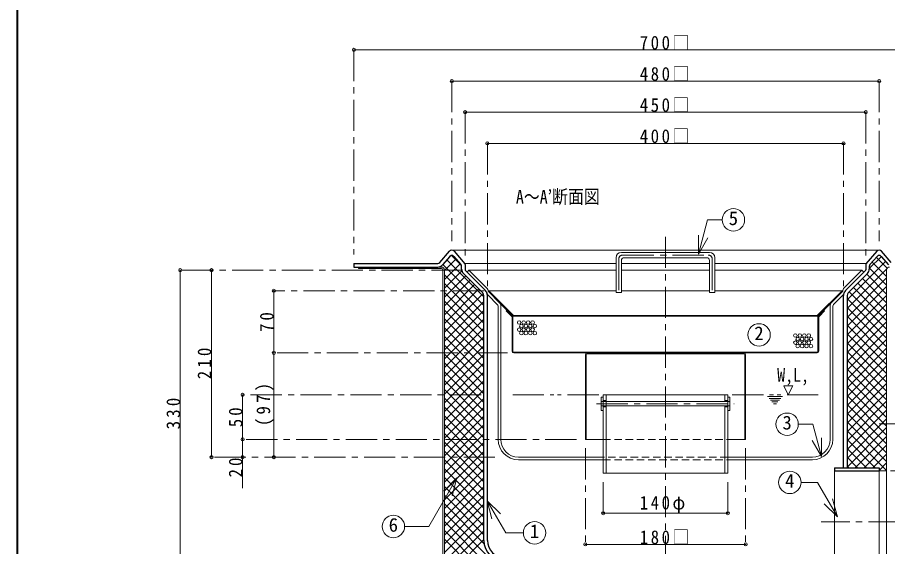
# Model space of a CAD drawing. Units: millimetres at full size, sheet at 1:7. Extents: x -1462 to 1373, y -937 to 1030.
# Drawn here: x -1462 to -485, y -506 to 88 of the extents above; entities that cross this region are included whole.
import ezdxf
from ezdxf.enums import TextEntityAlignment as Align

# ---------------------------------------------------------------- set-up
doc = ezdxf.new("R2010")
doc.units = ezdxf.units.MM
doc.header["$LTSCALE"] = 7
doc.header["$PDMODE"] = 32
doc.header["$PDSIZE"] = 3.5
for name, pattern in [('CHAIN1', [8, 5, -1, 1, -1]), ('DASHED1', [1.8, 1.2, -0.6]), ('DOUBLE_CHAIN1', [8.8, 5, -1, 0.6, -0.6, 0.6, -1])]:
    doc.linetypes.add(name, pattern=pattern)
doc.layers.add('0-0_ﾚｲﾔ1', color=4, linetype='Continuous', lineweight=9)
doc.styles.add('ＭＳ ゴシック', font='')
doc.styles.get('ＭＳ ゴシック').set_extended_font_data('MS Gothic')

msp = doc.modelspace()

# ---------------------------------------------------------------- linework, layer by layer
at = {"layer": '0-0_ﾚｲﾔ1', "color": 1, "lineweight": 40}
msp.add_line((-1462.245, -937.045), (-1462.245, 1029.955), dxfattribs=at)
at = {"layer": '0-0_ﾚｲﾔ1', "linetype": 'CHAIN1'}
for p, q in [((-1084.245, 51.494), (-1084.245, -178.506)), ((-974.245, 16.494), (-974.245, -163.506)), ((-494.245, 16.494), (-494.245, -163.506)), ((-959.245, -18.506), (-959.245, -183.506)), ((-509.245, -18.506), (-509.245, -183.506)), ((-934.245, -53.506), (-934.245, -213.884)), ((-534.245, -53.506), (-534.245, -213.884)), ((-734.245, -158.506), (-734.245, -628.506)), ((-786.745, -183.506), (-786.745, -221.006)), ((-782.245, -179.006), (-686.245, -179.006)), ((-681.745, -183.506), (-681.745, -221.006)), ((-962.124, -196.006), (-1279.245, -196.006)), ((-937.831, -219.006), (-1174.245, -219.006)), ((-911.547, -289.006), (-1174.245, -289.006)), ((-941.245, -336.006), (-1209.245, -336.006)), ((-811.545, -346.006), (-656.945, -346.006)), ((-472.645, -368.506), (-494.245, -368.506)), ((-834.245, -386.006), (-1209.245, -386.006)), ((-824.245, -396.006), (-824.245, -504.006)), ((-644.245, -396.006), (-644.245, -504.006)), ((-925.745, -406.006), (-1244.245, -406.006)), ((-804.245, -434.006), (-804.245, -469.006)), ((-664.245, -434.006), (-664.245, -469.006)), ((200.755, -478.506), (-559.245, -478.506))]:
    msp.add_line(p, q, dxfattribs=at)
at = {"layer": '0-0_ﾚｲﾔ1'}
for p, q in [((-1084.245, 51.494), (-384.245, 51.494)), ((-974.245, 16.494), (-494.245, 16.494)), ((-959.245, -18.506), (-509.245, -18.506)), ((-934.245, -53.506), (-534.245, -53.506)), ((-982.645, -196.49), (-969.486, -183.33)), ((-979.794, -184.251), (-938.245, -225.8)), ((-976.732, -180.677), (-976.027, -179.972)), ((-974.722, -179.424), (-963.414, -190.731)), ((-789.745, -182.006), (-789.745, -221.006)), ((-783.745, -176.006), (-684.745, -176.006)), ((-783.745, -185.006), (-783.745, -221.006)), ((-780.745, -182.006), (-687.745, -182.006)), ((-684.745, -185.006), (-684.745, -221.006)), ((-678.745, -182.006), (-678.745, -221.006)), ((-505.245, -194.265), (-491.712, -180.732)), ((-497.452, -181.518), (-485.196, -193.774)), ((-988.561, -192.506), (-988.339, -192.284)), ((-984.361, -189.583), (-938.245, -235.699)), ((-982.645, -206.389), (-964.918, -188.662)), ((-789.745, -188.506), (-959.785, -188.506)), ((-684.745, -188.506), (-783.745, -188.506)), ((-508.705, -188.506), (-678.745, -188.506)), ((-530.245, -229.165), (-487.144, -186.064)), ((-530.245, -239.064), (-485.555, -194.374)), ((-505.245, -193.523), (-485.845, -212.923)), ((-502.02, -186.85), (-485.845, -203.024)), ((-1279.245, -196.006), (-1279.245, -518.506)), ((-1244.245, -406.006), (-1244.245, -196.006)), ((-982.645, -216.289), (-962.991, -196.634)), ((-982.645, -201.199), (-938.245, -245.599)), ((-982.645, -226.188), (-958.682, -202.225)), ((-955.003, -196.006), (-789.745, -196.006)), ((-783.745, -196.006), (-684.745, -196.006)), ((-678.745, -196.006), (-513.488, -196.006)), ((-530.245, -248.964), (-485.845, -204.564)), ((-508.126, -200.543), (-485.845, -222.823)), ((-982.645, -236.088), (-953.733, -207.175)), ((-982.645, -211.098), (-938.245, -255.498)), ((-982.645, -245.987), (-948.783, -212.125)), ((-530.245, -258.863), (-485.845, -214.463)), ((-518.025, -210.442), (-485.845, -242.622)), ((-513.075, -205.492), (-485.845, -232.722)), ((-1174.245, -219.006), (-1174.245, -289.006)), ((-982.645, -255.887), (-943.833, -217.075)), ((-982.645, -220.998), (-938.245, -265.398)), ((-982.645, -265.786), (-938.934, -222.075)), ((-932.831, -219.006), (-933.538, -219.713)), ((-932.831, -219.006), (-789.745, -219.006)), ((-904.84, -246.997), (-932.831, -219.006)), ((-789.745, -221.006), (-783.745, -221.006)), ((-783.745, -219.006), (-684.745, -219.006)), ((-684.745, -221.006), (-678.745, -221.006)), ((-563.651, -246.997), (-535.659, -219.006)), ((-530.245, -268.763), (-485.845, -224.363)), ((-527.924, -220.342), (-485.845, -262.421)), ((-522.975, -215.392), (-485.845, -252.521)), ((-982.645, -230.897), (-938.245, -275.297)), ((-982.645, -275.686), (-938.245, -231.286)), ((-905.547, -247.704), (-920.124, -233.127)), ((-562.944, -247.704), (-548.367, -233.127)), ((-530.245, -227.92), (-485.845, -272.32)), ((-530.245, -278.662), (-485.845, -234.262)), ((-982.645, -240.797), (-938.245, -285.197)), ((-982.645, -285.585), (-938.245, -241.185)), ((-912.325, -240.926), (-913.032, -241.633)), ((-906.84, -247.825), (-913.032, -241.633)), ((-561.651, -247.825), (-555.458, -241.633)), ((-556.166, -240.926), (-555.458, -241.633)), ((-530.245, -237.82), (-485.845, -282.22)), ((-530.245, -288.562), (-485.845, -244.162)), ((-982.645, -250.696), (-938.245, -295.096)), ((-982.645, -295.485), (-938.245, -251.085)), ((-906.547, -287.006), (-906.547, -248.532)), ((-905.547, -247.704), (-904.84, -246.997)), ((-905.547, -247.704), (-562.944, -247.704)), ((-905.547, -287.006), (-905.547, -248.118)), ((-904.84, -246.997), (-563.651, -246.997)), ((-562.944, -247.704), (-563.651, -246.997)), ((-562.944, -287.006), (-562.944, -248.118)), ((-561.944, -287.006), (-561.944, -248.532)), ((-530.245, -247.719), (-485.845, -292.119)), ((-530.245, -298.461), (-485.845, -254.061)), ((-982.645, -260.596), (-938.245, -304.996)), ((-982.645, -305.384), (-938.245, -260.984)), ((-530.245, -257.619), (-485.845, -302.019)), ((-982.645, -270.495), (-938.245, -314.895)), ((-982.645, -315.284), (-938.245, -270.884)), ((-530.245, -308.361), (-485.845, -263.961)), ((-530.245, -267.518), (-485.845, -311.918)), ((-982.645, -280.395), (-938.245, -324.795)), ((-982.645, -325.183), (-938.245, -280.783)), ((-530.245, -318.26), (-485.845, -273.86)), ((-530.245, -277.418), (-485.845, -321.818)), ((-1174.245, -289.006), (-1174.245, -406.006)), ((-982.645, -290.294), (-938.245, -334.694)), ((-982.645, -335.083), (-938.245, -290.683)), ((-563.944, -288.006), (-904.547, -288.006)), ((-563.944, -289.006), (-904.547, -289.006)), ((-824.245, -291.006), (-824.245, -386.006)), ((-823.245, -291.006), (-823.245, -386.006)), ((-822.245, -290.006), (-646.245, -290.006)), ((-645.245, -291.006), (-645.245, -386.006)), ((-644.245, -291.006), (-644.245, -386.006)), ((-530.245, -328.16), (-485.845, -283.76)), ((-530.245, -287.317), (-485.845, -331.717)), ((-982.645, -300.194), (-938.245, -344.594)), ((-982.645, -344.982), (-938.245, -300.582)), ((-530.245, -338.059), (-485.845, -293.659)), ((-530.245, -297.217), (-485.845, -341.617)), ((-982.645, -310.093), (-938.245, -354.493)), ((-982.645, -354.882), (-938.245, -310.482)), ((-530.245, -347.959), (-485.845, -303.559)), ((-530.245, -307.116), (-485.845, -351.516)), ((-982.645, -319.993), (-938.245, -364.393)), ((-982.645, -364.781), (-938.245, -320.381)), ((-530.245, -357.858), (-485.845, -313.458)), ((-530.245, -317.016), (-485.845, -361.416)), ((-982.645, -329.892), (-938.245, -374.292)), ((-982.645, -374.681), (-938.245, -330.281)), ((-530.245, -367.758), (-485.845, -323.358)), ((-530.245, -326.915), (-485.845, -371.315)), ((-1209.245, -336.006), (-1209.245, -386.006)), ((-982.645, -339.792), (-938.245, -384.192)), ((-982.645, -384.58), (-938.245, -340.18)), ((-800.745, -336.006), (-667.745, -336.006)), ((-530.245, -377.657), (-485.845, -333.257)), ((-530.245, -336.815), (-485.845, -381.215)), ((-982.645, -349.691), (-938.245, -394.091)), ((-982.645, -394.48), (-938.245, -350.08)), ((-800.745, -342.506), (-800.745, -343.506)), ((-800.745, -349.506), (-800.745, -348.506)), ((-667.745, -342.506), (-667.745, -343.506)), ((-667.745, -349.506), (-667.745, -348.506)), ((-530.245, -387.557), (-485.845, -343.157)), ((-530.245, -346.714), (-485.845, -391.114)), ((-982.645, -359.591), (-938.245, -403.991)), ((-982.645, -404.379), (-938.245, -359.979)), ((-530.245, -397.456), (-485.845, -353.056)), ((-530.245, -356.614), (-485.845, -401.014)), ((-982.645, -369.49), (-938.245, -413.89)), ((-982.645, -414.279), (-938.245, -369.879)), ((-530.245, -407.356), (-485.845, -362.956)), ((-530.245, -366.513), (-485.845, -410.913)), ((-982.645, -379.39), (-938.245, -423.79)), ((-982.645, -424.178), (-938.245, -379.778)), ((-530.245, -417.255), (-485.845, -372.855)), ((-530.245, -376.413), (-485.845, -420.813)), ((-1209.245, -386.006), (-1209.245, -441.006)), ((-982.645, -389.289), (-938.245, -433.689)), ((-982.645, -434.078), (-938.245, -389.678)), ((-824.245, -386.006), (-804.245, -386.006)), ((-664.245, -386.006), (-644.245, -386.006)), ((-530.245, -386.312), (-498.552, -418.006)), ((-521.096, -418.006), (-485.845, -382.755)), ((-982.645, -399.189), (-938.245, -443.589)), ((-982.645, -443.977), (-938.245, -399.577)), ((-530.245, -396.212), (-508.452, -418.006)), ((-511.196, -418.006), (-485.845, -392.654)), ((-982.645, -409.088), (-938.245, -453.488)), ((-982.645, -453.877), (-938.245, -409.477)), ((-530.245, -406.111), (-518.351, -418.006)), ((-501.297, -418.006), (-485.845, -402.554)), ((-982.645, -418.988), (-938.245, -463.388)), ((-982.645, -463.776), (-938.245, -419.376)), ((-530.245, -416.011), (-528.25, -418.006)), ((-494.245, -420.853), (-485.845, -412.453)), ((-982.645, -428.887), (-938.245, -473.287)), ((-982.645, -473.676), (-938.245, -429.276)), ((-667.745, -424.006), (-800.745, -424.006)), ((-982.645, -438.787), (-938.245, -483.187)), ((-982.645, -483.575), (-938.245, -439.175)), ((-982.645, -448.686), (-938.245, -493.086)), ((-982.645, -493.475), (-938.245, -449.075)), ((-982.645, -458.586), (-937.944, -503.287)), ((-982.645, -503.374), (-938.245, -458.974)), ((-982.645, -468.485), (-839.225, -611.906)), ((-982.645, -513.274), (-938.245, -468.874)), ((-804.245, -469.006), (-664.245, -469.006)), ((-982.645, -478.385), (-849.124, -611.906)), ((-982.645, -523.173), (-938.245, -478.773)), ((-982.645, -488.284), (-859.024, -611.906)), ((-982.645, -533.073), (-938.245, -488.673)), ((-982.645, -498.184), (-868.923, -611.906)), ((-982.645, -542.972), (-938.245, -498.572)), ((-824.245, -504.006), (-644.245, -504.006))]:
    msp.add_line(p, q, dxfattribs=at)
at = {"layer": '0-0_ﾚｲﾔ1', "color": 7, "lineweight": 18}
for p, q in [((-697.313, -177.805), (-687.039, -139.462)), ((-687.039, -139.462), (-670.535, -139.462)), ((-697.313, -177.805), (-697.313, -156.805)), ((-697.313, -177.805), (-686.813, -159.619)), ((-974.245, -173.506), (-494.245, -173.506)), ((-1079.245, -192.506), (-1079.245, -194.106)), ((-985.845, -194.106), (-1079.245, -194.106)), ((-985.845, -192.506), (-990.086, -192.506)), ((-984.245, -195.706), (-984.245, -610.306)), ((-982.645, -608.706), (-982.645, -195.706)), ((-955.003, -196.006), (-957.124, -198.127)), ((-934.417, -216.591), (-955.003, -196.006)), ((-534.074, -216.591), (-513.488, -196.006)), ((-513.488, -196.006), (-511.367, -198.127)), ((-485.845, -608.706), (-485.845, -195.706)), ((-933.759, -223.497), (-935.04, -220.842)), ((-933.538, -218.713), (-933.538, -219.713)), ((-920.124, -233.127), (-933.538, -219.713)), ((-933.179, -224.315), (-923.124, -234.37)), ((-548.367, -233.127), (-534.952, -219.713)), ((-535.312, -224.315), (-545.367, -234.37)), ((-534.952, -218.713), (-534.952, -219.713)), ((-534.731, -223.497), (-533.45, -220.842)), ((-922.245, -236.491), (-922.245, -386.006)), ((-919.245, -235.248), (-919.245, -386.006)), ((-549.245, -235.248), (-549.245, -386.006)), ((-546.245, -236.491), (-546.245, -386.006)), ((-806.545, -338.506), (-804.245, -338.506)), ((-804.245, -336.006), (-804.245, -424.006)), ((-804.245, -336.006), (-800.745, -336.006)), ((-800.745, -336.006), (-800.745, -342.506)), ((-667.745, -336.006), (-664.245, -336.006)), ((-667.745, -336.006), (-667.745, -342.506)), ((-664.245, -336.006), (-664.245, -424.006)), ((-661.945, -338.506), (-664.245, -338.506)), ((-804.245, -342.506), (-800.745, -342.506)), ((-804.245, -343.506), (-664.245, -343.506)), ((-804.245, -348.506), (-664.245, -348.506)), ((-804.245, -349.506), (-800.745, -349.506)), ((-800.745, -349.506), (-800.745, -424.006)), ((-664.245, -342.506), (-667.745, -342.506)), ((-667.745, -349.506), (-667.745, -424.006)), ((-664.245, -349.506), (-667.745, -349.506)), ((-568.692, -369.038), (-585.005, -369.038)), ((-558.956, -405.374), (-568.692, -369.038)), ((-558.956, -405.374), (-569.456, -387.187)), ((-558.956, -405.374), (-558.956, -384.374)), ((-899.245, -406.006), (-804.245, -406.006)), ((-899.245, -409.006), (-804.245, -409.006)), ((-664.245, -406.006), (-569.245, -406.006)), ((-664.245, -409.006), (-569.245, -409.006)), ((-968.554, -429.284), (-1000.077, -483.883)), ((-968.554, -429.284), (-983.403, -444.133)), ((-968.554, -429.284), (-973.989, -449.568)), ((-804.245, -424.006), (-800.745, -424.006)), ((-667.745, -424.006), (-664.245, -424.006)), ((-544.245, -421.356), (-544.245, -535.656)), ((-494.245, -421.356), (-494.245, -535.656)), ((-581.967, -434.307), (-563.512, -434.307)), ((-541.064, -473.188), (-563.512, -434.307)), ((-934.568, -454.916), (-919.719, -469.766)), ((-934.568, -454.916), (-929.133, -475.201)), ((-934.568, -454.916), (-913.694, -491.072)), ((-541.064, -473.188), (-555.913, -458.338)), ((-541.064, -473.188), (-546.499, -452.903)), ((-1027.323, -483.883), (-1000.077, -483.883)), ((-893.839, -491.072), (-913.694, -491.072))]:
    msp.add_line(p, q, dxfattribs=at)
at = {"layer": '0-0_ﾚｲﾔ1', "color": 5, "lineweight": 25}
for p, q in [((-987.807, -187.457), (-976.903, -174.729)), ((-971.587, -174.729), (-959.486, -188.855)), ((-496.903, -174.729), (-509.005, -188.855)), ((-480.683, -187.457), (-491.587, -174.729)), ((-976.524, -180.434), (-984.77, -190.06)), ((-971.967, -180.434), (-963.967, -189.772)), ((-496.524, -180.434), (-504.524, -189.772)), ((-491.967, -180.434), (-483.721, -190.06)), ((-1084.245, -188.506), (-990.086, -188.506)), ((-1084.245, -188.506), (-1084.245, -192.506)), ((-1084.245, -192.506), (-990.086, -192.506)), ((-963.245, -194.763), (-963.245, -191.724)), ((-959.245, -189.506), (-959.245, -195.591)), ((-509.245, -189.506), (-509.245, -195.591)), ((-505.245, -191.724), (-505.245, -194.763)), ((-961.195, -199.713), (-939.417, -221.491)), ((-958.952, -196.298), (-936.588, -218.662)), ((-509.538, -196.298), (-531.902, -218.662)), ((-507.295, -199.713), (-529.074, -221.491)), ((-938.245, -499.495), (-938.245, -224.319)), ((-934.245, -499.495), (-934.245, -224.319)), ((-534.245, -418.006), (-534.245, -224.319)), ((-530.245, -224.319), (-530.245, -418.006)), ((-544.245, -418.006), (-494.245, -418.006)), ((-544.245, -418.006), (-544.245, -421.356)), ((-494.245, -418.006), (-494.245, -421.356)), ((-544.245, -421.356), (-494.245, -421.356))]:
    msp.add_line(p, q, dxfattribs=at)
at = {"layer": '0-0_ﾚｲﾔ1', "linetype": 'DOUBLE_CHAIN1'}
for p, q in [((-809.245, -336.006), (-909.245, -336.006)), ((-659.245, -336.006), (-559.245, -336.006)), ((-619.579, -338.006), (-602.912, -338.006)), ((-617.912, -340.006), (-604.579, -340.006)), ((-616.245, -342.006), (-606.245, -342.006)), ((-614.579, -344.006), (-607.912, -344.006)), ((-612.912, -346.006), (-609.579, -346.006))]:
    msp.add_line(p, q, dxfattribs=at)
at = {"layer": '0-0_ﾚｲﾔ1', "linetype": 'DASHED1'}
for p, q in [((-804.245, -343.506), (-806.545, -343.506)), ((-804.245, -348.506), (-806.545, -348.506)), ((-664.245, -343.506), (-661.945, -343.506)), ((-664.245, -348.506), (-661.945, -348.506)), ((-804.245, -386.006), (-664.245, -386.006)), ((-494.245, -421.356), (45.755, -421.356))]:
    msp.add_line(p, q, dxfattribs=at)
at = {"layer": '0-0_ﾚｲﾔ1', "color": 7, "linetype": 'DASHED1', "lineweight": 18}
for p, q in [((-800.745, -343.506), (-800.745, -348.506)), ((-664.245, -406.006), (-804.245, -406.006)), ((-804.245, -409.006), (-664.245, -409.006))]:
    msp.add_line(p, q, dxfattribs=at)
at = {"layer": '0-0_ﾚｲﾔ1'}
msp.add_lwpolyline([(-678.745, -219.006), (-535.659, -219.006), (-534.952, -219.713)], dxfattribs=at)
msp.add_lwpolyline([(-596.245, -336.006), (-601.245, -326.006), (-591.245, -326.006)], close=True, dxfattribs=at)
at = {"layer": '0-0_ﾚｲﾔ1', "color": 7, "lineweight": 18}
for points in [[(-806.545, -338.506), (-806.545, -353.506), (-804.245, -353.506)], [(-661.945, -338.506), (-661.945, -353.506), (-664.245, -353.506)]]:
    msp.add_lwpolyline(points, dxfattribs=at)
for centre in [(-657.935, -139.462), (-629.152, -268.697), (-597.605, -369.038), (-594.567, -434.307), (-1039.923, -483.883), (-881.239, -491.072)]:
    msp.add_circle(centre, 12.6, dxfattribs=at)
at = {"layer": '0-0_ﾚｲﾔ1'}
for centre in [(-898.541, -254.748), (-893.541, -254.748), (-888.541, -254.748), (-883.541, -254.748), (-898.541, -262.748), (-896.041, -258.748), (-893.541, -262.748), (-891.041, -258.748), (-888.541, -262.748), (-886.041, -258.748), (-883.541, -262.748), (-881.041, -258.748), (-896.041, -266.748), (-891.041, -266.748), (-886.041, -266.748), (-881.041, -266.748), (-588.28, -269.325), (-585.78, -273.325), (-583.28, -269.325), (-580.78, -273.325), (-578.28, -269.325), (-575.78, -273.325), (-573.28, -269.325), (-570.78, -273.325), (-588.28, -277.325), (-585.78, -281.325), (-583.28, -277.325), (-580.78, -281.325), (-578.28, -277.325), (-575.78, -281.325), (-573.28, -277.325), (-570.78, -281.325)]:
    msp.add_circle(centre, 2, dxfattribs=at)
at = {"layer": '0-0_ﾚｲﾔ1', "color": 5, "lineweight": 25}
for centre, radius, start, end in [((-974.245, -177.006), 3.5, 40.58497, 139.41503), ((-494.245, -177.006), 3.5, 40.58497, 139.41503), ((-974.245, -182.385), 3, 40.58497, 139.41503), ((-494.245, -182.385), 3, 40.58497, 139.41503), ((-990.086, -185.506), 3, 270, 319.41503), ((-990.086, -185.506), 7, 270, 319.41503), ((-966.245, -191.724), 3, 0, 40.58497), ((-956.245, -194.763), 7, 180, 225), ((-960.245, -189.506), 1, 0, 40.58497), ((-508.245, -189.506), 1, 139.41503, 180), ((-512.245, -194.763), 7, 315, 0), ((-502.245, -191.724), 3, 139.41503, 180), ((-958.245, -195.591), 1, 180, 225), ((-510.245, -195.591), 1, 315, 360), ((-942.245, -224.319), 4, 0, 45), ((-942.245, -224.319), 8, 0, 45), ((-526.245, -224.319), 8, 135, 180), ((-526.245, -224.319), 4, 135, 180), ((-914.245, -499.495), 24, 180, 268.43732), ((-914.245, -499.495), 20, 180, 268.43732)]:
    msp.add_arc(centre, radius, start, end, dxfattribs=at)
at = {"layer": '0-0_ﾚｲﾔ1'}
for centre, radius, start, end in [((-783.745, -182.006), 6, 90, 180), ((-780.745, -185.006), 3, 90, 180), ((-687.745, -185.006), 3, 0, 90), ((-684.745, -182.006), 6, 0, 90), ((-907.547, -248.532), 1, 0, 45), ((-906.547, -248.118), 1, 0, 45), ((-561.944, -248.118), 1, 135, 180), ((-560.944, -248.532), 1, 135, 180), ((-904.547, -287.006), 2, 180, 270), ((-904.547, -287.006), 1, 180, 270), ((-822.245, -291.006), 2, 90, 180), ((-822.245, -291.006), 1, 90, 180), ((-646.245, -291.006), 2, 0, 90), ((-646.245, -291.006), 1, 0, 90), ((-563.944, -287.006), 2, 270, 0), ((-563.944, -287.006), 1, 270, 0)]:
    msp.add_arc(centre, radius, start, end, dxfattribs=at)
at = {"layer": '0-0_ﾚｲﾔ1', "linetype": 'CHAIN1'}
for centre, start, end in [((-782.245, -183.506), 90, 180), ((-686.245, -183.506), 0, 90)]:
    msp.add_arc(centre, 4.5, start, end, dxfattribs=at)
at = {"layer": '0-0_ﾚｲﾔ1', "color": 7, "lineweight": 18}
for centre, radius, start, end in [((-985.845, -195.706), 3.2, 0, 90), ((-985.845, -195.706), 1.6, 0, 90), ((-482.645, -195.706), 3.2, 90, 180), ((-936.538, -218.713), 3, 0, 45), ((-931.057, -222.194), 3, 205.7599, 225), ((-537.433, -222.194), 3, 315, 334.2401), ((-531.952, -218.713), 3, 135, 180), ((-925.245, -236.491), 3, 0, 45), ((-922.245, -235.248), 3, 0, 45), ((-546.245, -235.248), 3, 135, 180), ((-543.245, -236.491), 3, 135, 180), ((-899.245, -386.006), 23, 180, 270), ((-899.245, -386.006), 20, 180, 270), ((-569.245, -386.006), 20, 270, 0), ((-569.245, -386.006), 23, 270, 0)]:
    msp.add_arc(centre, radius, start, end, dxfattribs=at)
at = {"layer": '0-0_ﾚｲﾔ1'}
for p in [(-1084.245, 51.494), (-974.245, 16.494), (-494.245, 16.494), (-959.245, -18.506), (-509.245, -18.506), (-934.245, -53.506), (-534.245, -53.506), (-1279.245, -196.006), (-1244.245, -196.006), (-1174.245, -219.006), (-1174.245, -289.006), (-1209.245, -336.006), (-1209.245, -386.006), (-1244.245, -406.006), (-1209.245, -406.006), (-1174.245, -406.006), (-804.245, -469.006), (-664.245, -469.006), (-824.245, -504.006), (-644.245, -504.006)]:
    msp.add_point(p, dxfattribs=at)

# ---------------------------------------------------------------- texts
at = {"layer": '0-0_ﾚｲﾔ1', "color": 7, "style": 'ＭＳ ゴシック', "width": 0.85}
for s, p in [('A～A’断面図', (-902.245, -125.806)), ('W,L,', (-608.745, -326.006))]:
    msp.add_text(s, height=15.4, dxfattribs=at).set_placement(p, align=Align.BOTTOM_LEFT)
at = {"layer": '0-0_ﾚｲﾔ1', "color": 7, "style": 'ＭＳ ゴシック'}
for s, p in [('5', (-663.185, -149.962)), ('2', (-634.402, -279.197)), ('3', (-602.855, -379.538)), ('4', (-599.817, -444.807)), ('6', (-1045.173, -494.383)), ('1', (-886.489, -501.572))]:
    msp.add_text(s, height=15.4, dxfattribs=at).set_placement(p, align=Align.BOTTOM_LEFT)
at = {"layer": '0-0_ﾚｲﾔ1', "color": 7, "char_height": 15.4, "attachment_point": 7, "style": 'ＭＳ ゴシック'}
for s, insert in [('\\T1.3;\\W0.9;700□', (-763.12, 51.494)), ('\\T1.3;\\W0.9;480□', (-763.12, 16.494)), ('\\T1.3;\\W0.9;450□', (-763.12, -18.506)), ('\\T1.3;\\W0.9;400□', (-763.12, -53.506)), ('\\T1.3;\\W0.9;140φ', (-763.12, -469.006)), ('\\T1.3;\\W0.9;180□', (-763.12, -504.006))]:
    msp.add_mtext(s, dxfattribs=dict(at, insert=insert))
at = {"layer": '0-0_ﾚｲﾔ1', "color": 7, "char_height": 15.4, "attachment_point": 7, "rotation": 90, "style": 'ＭＳ ゴシック'}
for s, insert in [('\\T1.36;\\W0.9;70', (-1174.245, -265.381)), ('\\T1.38;\\W0.9;210', (-1244.245, -318.506)), ('\\T1.38;\\W0.9;(97)', (-1174.245, -371.131)), ('\\T1.38;\\W0.9;330', (-1279.245, -374.756)), ('\\T1.36;\\W0.9;50', (-1209.245, -372.381)), ('\\T1.36;\\W0.9;20', (-1209.245, -428.756))]:
    msp.add_mtext(s, dxfattribs=dict(at, insert=insert))

doc.saveas('drawing.dxf')
